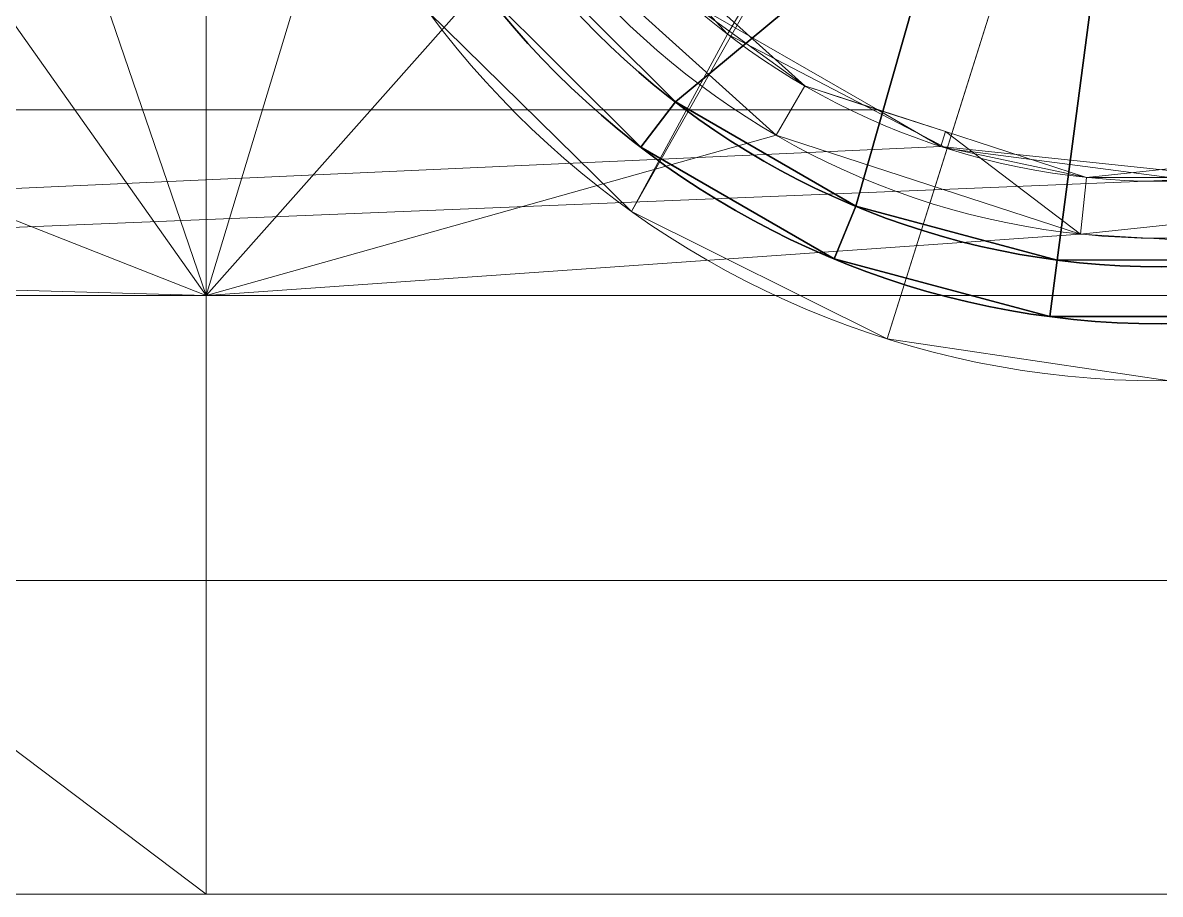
# Model space of a CAD drawing. Header units: millimetres. Extents: x 0 to 1550, y -55 to 90.
# Drawn here: x 1090.04 to 1109.99, y 0 to 15.28 of the extents above; entities that cross this region are included whole.
import ezdxf

# ---------------------------------------------------------------- set-up
doc = ezdxf.new("R2010")
doc.units = ezdxf.units.MM
doc.layers.add('1', color=7, linetype='Continuous', true_color=0xffffff)

# ---------------------------------------------------------------- blocks, each defined once
blk = doc.blocks.new('UG_SURFACE_001')
at = {"layer": '1', "color": 252, "linetype": 'Continuous', "lineweight": 18}
for points in [[(1090.000033, 45.000002, 25), (1090.000033, 20, 25), (1093.250036, 10.5, 25), (1093.250036, 46.750002, 25)], [(1093.250036, 46.750002, 25), (1093.250036, 10.5, 25), (1096.794963, 22.193192, 25), (1096.794963, 27.806807, 25)], [(938.250005, 13.75), (938.250005, 27.000001), (1097.499967, 25), (1098.580718, 19.915791)], [(1099.078298, 17.064899, 25), (1096.794963, 22.193192, 25), (1093.250036, 10.5, 25)], [(1090.000033, 20, 25), (1089.238763, 16.173165, 25), (1093.250036, 10.5, 25)], [(1098.580718, 19.915791), (1101.635814, 15.710689), (938.250005, 13.75)], [(1093.250036, 10.5, 25), (1103.250027, 13.308657, 25), (1099.078298, 17.064899, 25)], [(1099.078298, 17.064899, 25), (1103.250027, 13.308657, 25), (1103.74999, 14.174682, 24), (1101.818681, 15.913684, 24)], [(1093.250036, 10.5, 25), (1089.238763, 16.173165, 25), (1087.071061, 12.928932, 25)], [(1101.635814, 15.710689), (1101.818681, 15.913684, 24), (1103.74999, 14.174682, 24)], [(1101.635814, 15.710689), (1105.031848, 13.75), (938.250005, 13.75)], [(1103.74999, 14.174682, 24), (1105.031848, 13.75), (1101.635814, 15.710689)], [(1106.221676, 13.371579, 24), (1103.74999, 14.174682, 24), (1103.250027, 13.308657, 25), (1108.588815, 11.573954, 25)], [(1105.031848, 13.75), (1103.74999, 14.174682, 24), (1106.221676, 13.371579, 24)], [(938.250005, 5.5), (938.250005, 13.75), (1105.031848, 13.75), (1106.137276, 13.111793)], [(1106.221676, 13.371579, 24), (1106.137276, 13.111793), (1105.031848, 13.75)], [(1106.137276, 13.111793), (1106.221676, 13.371579, 24), (1108.693361, 12.568477, 24)], [(1108.588815, 11.573954, 25), (1108.693361, 12.568477, 24), (1106.221676, 13.371579, 24)], [(1093.250036, 10.5, 25), (1108.588815, 11.573954, 25), (1103.250027, 13.308657, 25)], [(938.250005, 5.5), (1106.137276, 13.111793), (1111.306548, 12.568477)], [(1111.306548, 12.568477), (1106.137276, 13.111793), (1108.693361, 12.568477, 24)], [(1087.071061, 12.928932, 25), (1083.82678, 10.761205, 25), (1093.250036, 10.5, 25)], [(1111.278057, 12.840135, 24), (1108.693361, 12.568477, 24), (1108.588815, 11.573954, 25), (1114.171743, 12.160737, 25)], [(1108.693361, 12.568477, 24), (1111.278057, 12.840135, 24), (1111.306548, 12.568477)], [(1111.306548, 12.568477), (1191.75005, 5.5), (938.250005, 5.5)], [(1126.749992, 10.5, 25), (1114.171743, 12.160737, 25), (1108.588815, 11.573954, 25)], [(1108.588815, 11.573954, 25), (1093.250036, 10.5, 25), (1126.749992, 10.5, 25)], [(1083.82678, 10.761205, 25), (1082.51369, 10.5, 25), (1093.250036, 10.5, 25)], [(1093.250036, 0, 25), (1093.250036, 10.5, 25), (1082.51369, 10.5, 25), (1080.000043, 10, 25)], [(1126.749992, 10.5, 25), (1093.250036, 10.5, 25), (1093.250036, 0, 25), (1126.749992, 0, 25)], [(989.000022, 0, 25), (1093.250036, 0, 25), (1080.000043, 10, 25), (1001.999974, 10, 25)], [(938.250005, 5.5), (1191.75005, 5.5), (1191.75005, 0), (938.250005, 0)], [(938.250005, 0), (1191.75005, 0), (1093.250036, 0, 25), (989.000022, 0, 25)], [(1191.75005, 0), (1126.749992, 0, 25), (1093.250036, 0, 25)]]:
    blk.add_3dface(points, dxfattribs=at)
blk = doc.blocks.new('fiksator_0601-01_BODY')
at = {"layer": '1', "color": 252, "linetype": 'Continuous', "lineweight": 18}
for p, q in [((0, 0), (1550, 0)), ((1410, 0, 25), (140, 0, 25))]:
    blk.add_line(p, q, dxfattribs=at)
at = {"layer": '1', "color": 252, "linetype": 'Continuous', "lineweight": 18, "extrusion": (0, 0, -1)}
for centre, radius in [((-1110, 25, -25), 13.5), ((-1110, 25), 12.5)]:
    blk.add_circle(centre, radius, dxfattribs=at)
at = {"layer": '1', "color": 252, "linetype": 'Continuous', "lineweight": 18}
blk.add_circle((1110, 25, 24), 12.5, dxfattribs=at)
blk.add_blockref('UG_SURFACE_001', (0, 0), dxfattribs=at)
blk = doc.blocks.new('UG_SURFACE_006')
at = {"layer": '1', "color": 30, "linetype": 'Continuous', "lineweight": 18}
for points in [[(12.944272, 9.404564), (15.216905, 4.944272), (7.308363, 3.253893)], [(9.575555, 8.034845, 29.999999), (11.746158, 4.275252, 29.999999), (15.216905, 4.944272, 29.999999), (12.944272, 9.404564, 29.999999)], [(15.216905, 4.944272, 29.999999), (15.216905, 4.944272), (12.944272, 9.404564), (12.944272, 9.404564, 29.999999)], [(11.746158, 4.275252, 52.999999), (9.575555, 8.034845, 52.999999), (5.353045, 5.945159, 52.999999), (7.308363, 3.253893, 52.999999)], [(11.746158, 4.275252, 52.999999), (11.746158, 4.275252, 29.999999), (9.575555, 8.034845, 29.999999), (9.575555, 8.034845, 52.999999)], [(15.216905, 4.944272), (16.000001, 0), (8, 0), (7.308363, 3.253893)], [(11.746158, 4.275252, 29.999999), (12.5, 0, 29.999999), (16.000001, 0, 29.999999), (15.216905, 4.944272, 29.999999)], [(16.000001, 0, 29.999999), (16.000001, 0), (15.216905, 4.944272), (15.216905, 4.944272, 29.999999)], [(7.308363, 3.253893, 52.999999), (8, 0, 52.999999), (12.5, 0, 52.999999), (11.746158, 4.275252, 52.999999)], [(12.5, 0, 52.999999), (12.5, 0, 29.999999), (11.746158, 4.275252, 29.999999), (11.746158, 4.275252, 52.999999)], [(16.000001, 0), (15.216905, -4.944272), (7.308363, -3.253893), (8, 0)], [(11.746158, -4.275252, 52.999999), (12.5, 0, 52.999999), (8, 0, 52.999999), (7.308363, -3.253893, 52.999999)], [(15.216905, -4.944272, 29.999999), (16.000001, 0, 29.999999), (12.5, 0, 29.999999), (11.746158, -4.275252, 29.999999)], [(11.746158, -4.275252, 52.999999), (11.746158, -4.275252, 29.999999), (12.5, 0, 29.999999), (12.5, 0, 52.999999)], [(15.216905, -4.944272, 29.999999), (15.216905, -4.944272), (16.000001, 0), (16.000001, 0, 29.999999)]]:
    blk.add_3dface(points, dxfattribs=at)
blk = doc.blocks.new('vtulka_0601-02_BODY')
at = {"layer": '1', "color": 30, "linetype": 'Continuous', "lineweight": 18, "extrusion": (0, 0, -1)}
blk.add_circle((0, 0, -30), 16, dxfattribs=at)
at = {"layer": '1', "color": 30, "linetype": 'Continuous', "lineweight": 18}
for centre, radius in [((0, 0), 16), ((0, 0, 53), 12.5), ((0, 0, 30), 12.5)]:
    blk.add_circle(centre, radius, dxfattribs=at)
blk.add_blockref('UG_SURFACE_006', (0, 0), dxfattribs=at)
blk = doc.blocks.new('UG_SURFACE_009')
at = {"layer": '1', "color": 95, "linetype": 'Continuous', "lineweight": 25}
for points in [[(-3.882286, 14.488887, 9), (-7.5, 12.990381, 9), (-7, 12.124356, 10), (-3.623467, 13.522961, 10)], [(-3.882286, 14.488887, 9), (-3.882286, 14.488887, 1), (-7.5, 12.990381, 1), (-7.5, 12.990381, 9)], [(-7.5, 12.990381, 1), (-3.882286, 14.488887, 1), (-3.623467, 13.522961), (-7, 12.124356)], [(-3.623467, 13.522961, 10), (-7, 12.124356, 10), (-4, 6.928203, 10), (-1.389185, 7.878462, 10)], [(-1.389185, 7.878462), (-4, 6.928203), (-7, 12.124356), (-3.623467, 13.522961)], [(-7.5, 12.990381, 9), (-10.606602, 10.606602, 9), (-9.899495, 9.899495, 10), (-7, 12.124356, 10)], [(-7.5, 12.990381, 9), (-7.5, 12.990381, 1), (-10.606602, 10.606602, 1), (-10.606602, 10.606602, 9)], [(-10.606602, 10.606602, 1), (-7.5, 12.990381, 1), (-7, 12.124356), (-9.899495, 9.899495)], [(-6.128355, 5.142301, 10), (-4, 6.928203, 10), (-7, 12.124356, 10), (-9.899495, 9.899495, 10)], [(-9.899495, 9.899495), (-7, 12.124356), (-4, 6.928203), (-6.128355, 5.142301)], [(-10.606602, 10.606602, 9), (-12.990381, 7.5, 9), (-12.124356, 7, 10), (-9.899495, 9.899495, 10)], [(-10.606602, 10.606602, 9), (-10.606602, 10.606602, 1), (-12.990381, 7.5, 1), (-12.990381, 7.5, 9)], [(-12.990381, 7.5, 1), (-10.606602, 10.606602, 1), (-9.899495, 9.899495), (-12.124356, 7)], [(-6.128355, 5.142301, 10), (-9.899495, 9.899495, 10), (-12.124356, 7, 10)], [(-12.124356, 7), (-9.899495, 9.899495), (-6.128355, 5.142301)], [(-12.990381, 7.5, 9), (-14.488887, 3.882286, 9), (-13.522961, 3.623467, 10), (-12.124356, 7, 10)], [(-12.990381, 7.5, 9), (-12.990381, 7.5, 1), (-14.488887, 3.882286, 1), (-14.488887, 3.882286, 9)], [(-14.488887, 3.882286, 1), (-12.990381, 7.5, 1), (-12.124356, 7), (-13.522961, 3.623467)], [(-12.124356, 7, 10), (-13.522961, 3.623467, 10), (-7.517541, 2.736161, 10), (-6.128355, 5.142301, 10)], [(-6.128355, 5.142301), (-7.517541, 2.736161), (-13.522961, 3.623467), (-12.124356, 7)]]:
    blk.add_3dface(points, dxfattribs=at)
blk = doc.blocks.new('1098-016_BODY')
at = {"layer": '1', "color": 95, "linetype": 'Continuous', "lineweight": 25, "extrusion": (0, 0, -1)}
for centre, radius in [((0, 0, -9), 15), ((0, 0), 14)]:
    blk.add_circle(centre, radius, dxfattribs=at)
at = {"layer": '1', "color": 95, "linetype": 'Continuous', "lineweight": 25}
for centre, radius in [((0, 0, 1), 15), ((0, 0, 10), 14)]:
    blk.add_circle(centre, radius, dxfattribs=at)
blk.add_blockref('UG_SURFACE_009', (0, 0), dxfattribs=at)

msp = doc.modelspace()

# ---------------------------------------------------------------- block references
at = {"layer": '1', "color": 3, "linetype": 'Continuous', "lineweight": 18}
msp.add_blockref('fiksator_0601-01_BODY', (0, 0), dxfattribs=at)
at = {"layer": '1', "color": 3, "linetype": 'Continuous', "lineweight": 18, "extrusion": (0, 0, -1)}
for name, p, rotation in [('vtulka_0601-02_BODY', (-1110, 25, -55), 287.477326), ('1098-016_BODY', (-1110, 25, -65), 157.477326)]:
    msp.add_blockref(name, p, dxfattribs=dict(at, rotation=rotation))

doc.saveas('drawing.dxf')
